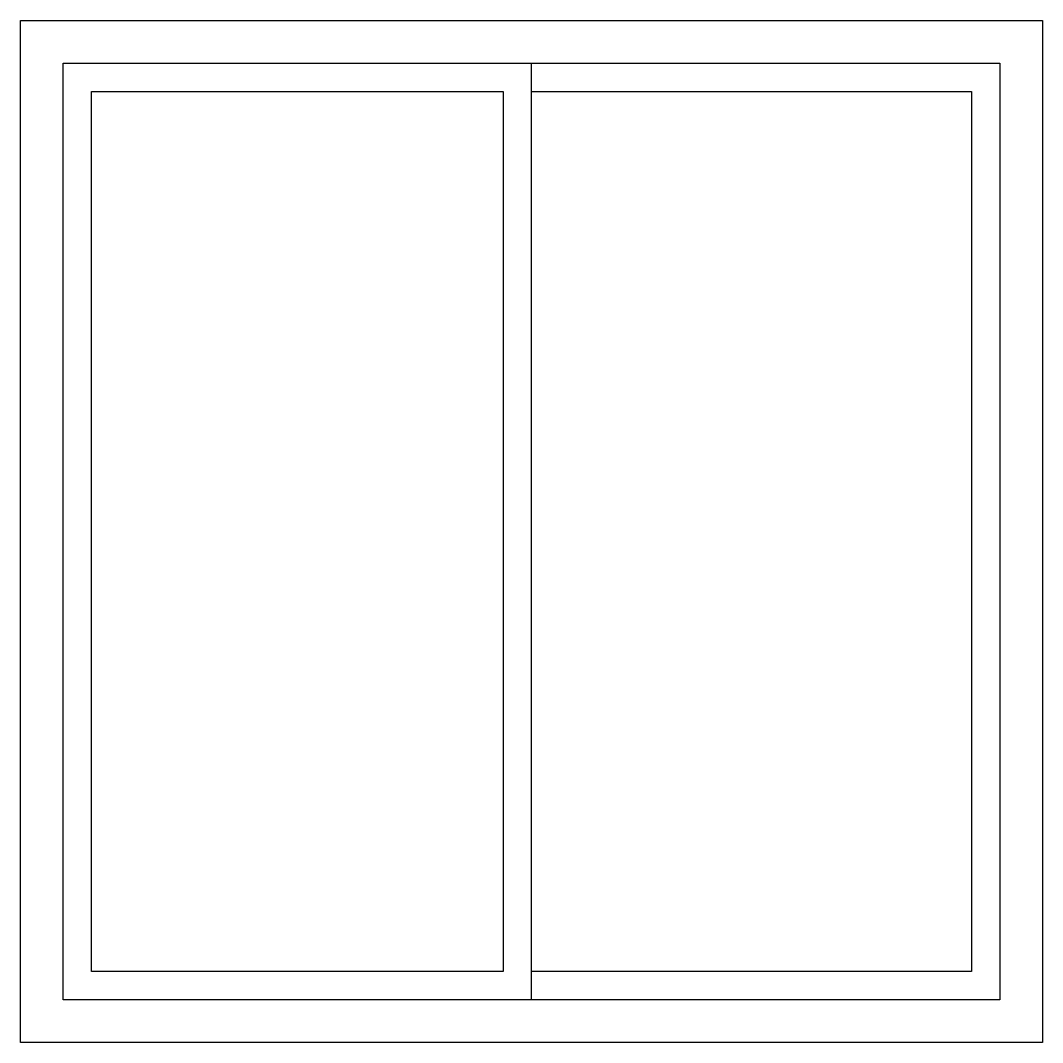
# Model space of a CAD drawing. Header units: inches. Extents: x 13.9 to 49.9, y 11.1 to 47.1.
import ezdxf

# ---------------------------------------------------------------- set-up
doc = ezdxf.new("R2010")
doc.units = ezdxf.units.IN
doc.header["$MEASUREMENT"] = 0

# ---------------------------------------------------------------- blocks, each defined once
blk = doc.blocks.new('wwww')
for p, q in [((1.5, 1.5), (1.5, 34.5)), ((1.5, 34.5), (18, 34.5)), ((18, 1.5), (18, 34.5)), ((18, 34.5), (34.5, 34.5)), ((34.5, 34.5), (34.5, 1.5)), ((18, 1.5), (1.5, 1.5)), ((34.5, 1.5), (18, 1.5))]:
    blk.add_line(p, q)
blk.add_lwpolyline([(0, 0), (0, 36), (36, 36), (36, 0)], close=True)
for points in [[(17, 33.5), (17, 2.5), (2.5, 2.5), (2.5, 33.5), (17, 33.5)], [(18, 33.5), (33.5, 33.5), (33.5, 2.5), (18, 2.5)]]:
    blk.add_lwpolyline(points)

msp = doc.modelspace()

# ---------------------------------------------------------------- block references
msp.add_blockref('wwww', (13.891, 11.124))

doc.saveas('drawing.dxf')
